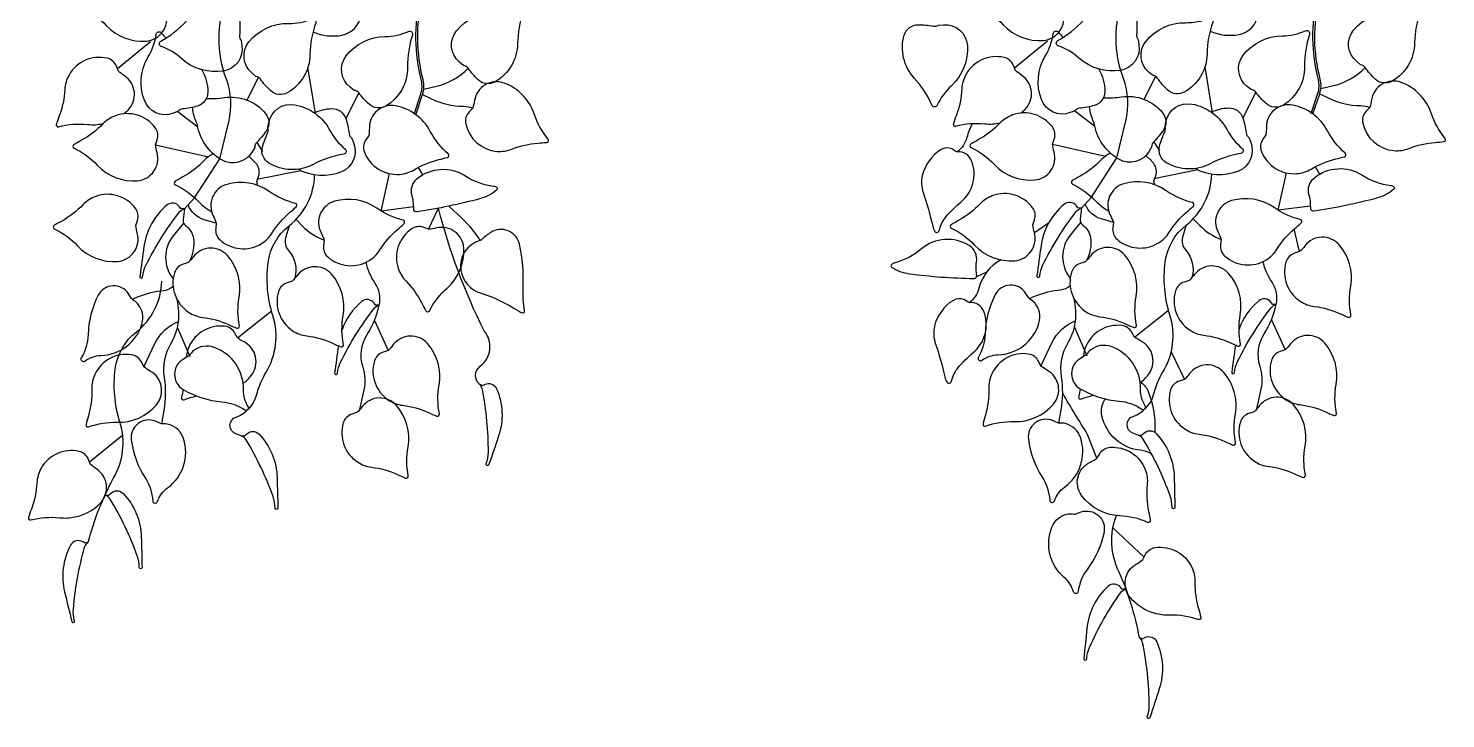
# Model space of a CAD drawing. Header units: millimetres. Extents: x -235 to 378, y -761 to -143.
# Drawn here: x -218.6 to 265.7, y -761.1 to -525.4 of the extents above; entities that cross this region are included whole.
import ezdxf

# ---------------------------------------------------------------- set-up
doc = ezdxf.new("R2010")
doc.units = ezdxf.units.MM
doc.layers.add('ceco.net 552 - hanging plants', color=7, linetype='Continuous')

msp = doc.modelspace()

# ---------------------------------------------------------------- linework, layer by layer
at = {"layer": 'ceco.net 552 - hanging plants'}
for points in [[(-86.81, -554.64), (-84.5, -547.73, 0.14452), (-84.33, -543.14, -0.119687), (-84.68, -515.03, 0.029652), (-80.82, -492.05, -0.092272), (-76.12, -476.37, 0.214411), (-74.89, -452.9, -0.052699), (-78.21, -440.64, -0.052699)], [(-86.19, -554.85), (-83.88, -547.94, 0.14452), (-83.7, -542.97, -0.119687), (-84.05, -515.18, 0.029652), (-80.17, -492.12, -0.092272), (-75.54, -476.67, 0.214411), (-74.28, -452.67, -0.055339), (-77.66, -439.91, -0.055339)], [(219.75, -554.4), (222.06, -547.5, 0.14452), (222.23, -542.9, -0.119687), (221.87, -514.79, 0.029652), (225.73, -491.81, -0.092272), (230.43, -476.13, 0.214411), (231.67, -452.67, -0.052699), (228.35, -440.4, -0.052699)], [(220.37, -554.61), (222.68, -547.7, 0.14452), (222.86, -542.73, -0.119687), (222.51, -514.94, 0.029652), (226.39, -491.88, -0.092272), (231.02, -476.43, 0.214411), (232.28, -452.43, -0.055339), (228.9, -439.67, -0.055339)], [(-161.81, -583.23), (-153.24, -569.88), (-150.14, -557.24, 0.150396), (-150.97, -542.71, -0.180967), (-150.91, -514.91, 0.099441), (-147.91, -496.55, -6.091846)], [(144.74, -582.99), (153.31, -569.64), (156.42, -557.01, 0.150396), (155.59, -542.47, -0.180967), (155.65, -514.67, 0.099441), (158.65, -496.31, -6.091846)], [(-172.11, -517.48), (-171.53, -515.75, 0.246417), (-172.19, -511.6, 0.330105), (-185.79, -507.5, 0.116968), (-190.12, -510.32, -0.077245), (-197.38, -515.92, 0.00848), (-200.01, -517.42, 0.598862), (-199.96, -518.61, -0.092131), (-192, -524.42, 0.227483), (-178.28, -529.71, 0.472053), (-171.59, -520.11, -0.038279), (-172.11, -517.48, 4.770354)], [(134.44, -517.24), (135.03, -515.52, 0.246417), (134.37, -511.36, 0.330105), (120.77, -507.26, 0.116968), (116.44, -510.08, -0.077245), (109.18, -515.68, 0.00848), (106.55, -517.18, 0.598862), (106.6, -518.37, -0.092131), (114.55, -524.19, 0.227483), (128.28, -529.47, 0.472053), (134.97, -519.87, -0.038279), (134.44, -517.24, 4.770354)], [(-145.92, -529.48), (-145.64, -531.19, -0.414145), (-151.92, -539.94, -0.228085), (-166.19, -535.76, 0.098869), (-173.22, -531.58, -0.647553), (-173.37, -529.76, 0.08314), (-164.71, -522.9, -0.263284), (-150.4, -518.15, -0.332746), (-146.43, -522.55, -0.049305), (-146.47, -527.75, 0.207533), (-145.92, -529.48, 4.85533)], [(160.63, -529.24), (160.92, -530.95, -0.414145), (154.64, -539.71, -0.228085), (140.36, -535.52, 0.098869), (133.33, -531.34, -0.647553), (133.18, -529.52, 0.08314), (141.85, -522.66, -0.263284), (156.16, -517.91, -0.332746), (160.13, -522.31, -0.049305), (160.09, -527.51, 0.207533), (160.63, -529.24, 4.85533)], [(236.65, -537.8), (235.31, -536.7, -0.414145), (234.26, -525.98, -0.228085), (247.75, -519.71, 0.098869), (255.79, -518.21, -0.647553), (257.1, -519.48, 0.08314), (255.11, -530.36, -0.263284), (247.49, -543.36, -0.332746), (241.61, -542.68, -0.049305), (238.21, -538.74, 0.207533), (236.65, -537.8, 4.85533)], [(-140.84, -541.76), (-142.18, -540.66, -0.414145), (-143.23, -529.94, -0.228085), (-129.74, -523.67, 0.098869), (-121.7, -522.18, -0.647553), (-120.39, -523.45, 0.08314), (-122.38, -534.32, -0.263284), (-130, -547.33, -0.332746), (-135.88, -546.64, -0.049305), (-139.29, -542.71, 0.207533), (-140.84, -541.76, 4.85533)], [(-121.35, -526.59, 0.148961), (-111.43, -527.69, 0.327687), (-105.02, -520.85, 0.327687)], [(-69.9, -538.04), (-71.24, -536.93, -0.414145), (-72.3, -526.22, -0.228085), (-58.81, -519.95, 0.098869), (-50.77, -518.45, -0.647553), (-49.45, -519.72, 0.08314), (-51.44, -530.59, -0.263284), (-59.07, -543.6, -0.332746), (-64.95, -542.91, -0.049305), (-68.35, -538.98, 0.207533), (-69.9, -538.04, 4.85533)], [(165.72, -541.52), (164.38, -540.42, -0.414145), (163.32, -529.71, -0.228085), (176.81, -523.43, 0.098869), (184.86, -521.94, -0.647553), (186.17, -523.21, 0.08314), (184.18, -534.08, -0.263284), (176.56, -547.09, -0.332746), (170.67, -546.4, -0.049305), (167.27, -542.47, 0.207533), (165.72, -541.52, 4.85533)], [(185.2, -526.35, 0.148961), (195.13, -527.45, 0.327687), (201.54, -520.61, 0.327687)], [(-167.55, -553.77), (-169.18, -554.39, -0.414145), (-178.99, -549.94, -0.228085), (-177.67, -535.12, 0.098869), (-174.94, -527.41, -0.647553), (-173.19, -526.91, 0.017989), (-171.57, -528.69, 0.017989)], [(-107.29, -546.54), (-108.66, -545.48, -0.414145), (-110.01, -534.79, -0.228085), (-96.69, -528.16, 0.098869), (-88.69, -526.44, -0.647553), (-87.35, -527.68, 0.08314), (-89.04, -538.6, -0.263284), (-96.3, -551.81, -0.332746), (-102.2, -551.28, -0.049305), (-105.71, -547.44, 0.207533), (-107.29, -546.54, 4.85533)], [(92.4, -524.24), (94.13, -524.12, -0.414145), (102.27, -531.17, -0.228085), (96.8, -545, 0.098869), (91.99, -551.62, -0.647553), (90.16, -551.61, 0.08314), (84.13, -542.35, -0.263284), (80.71, -527.66, -0.332746), (85.45, -524.11, -0.049305), (90.63, -524.63, 0.207533), (92.4, -524.24, 4.85533)], [(139, -553.54), (137.38, -554.15, -0.414145), (127.57, -549.7, -0.228085), (128.89, -534.88, 0.098869), (131.61, -527.17, -0.647553), (133.37, -526.67, 0.017989), (134.98, -528.45, 0.017989)], [(199.27, -546.3), (197.9, -545.24, -0.414145), (196.55, -534.56, -0.228085), (209.87, -527.92, 0.098869), (217.87, -526.2, -0.647553), (219.21, -527.44, 0.08314), (217.52, -538.36, -0.263284), (210.25, -551.57, -0.332746), (204.36, -551.04, -0.049305), (200.85, -547.21, 0.207533), (199.27, -546.3, 4.85533)], [(-187.86, -539.97), (-188.54, -538.29, 0.246417), (-191.74, -535.56, 0.330105), (-204.73, -541.3, 0.116968), (-206.18, -546.27, -0.077245), (-208.05, -555.24, 0.00848), (-209.07, -558.09, 0.598862), (-208.25, -558.96, -0.092131), (-198.43, -558.19, 0.079374), (-193.07, -557.91, 0.079374)], [(118.7, -539.73), (118.02, -538.05, 0.246417), (114.81, -535.32, 0.330105), (101.83, -541.06, 0.116968), (100.38, -546.03, -0.077245), (98.51, -555, 0.00848), (97.49, -557.85, 0.598862), (98.31, -558.72, -0.092131), (108.13, -557.96, 0.079374), (113.48, -557.67, 0.079374)], [(-186, -554.55, 0.02829), (-184.57, -553.27, 0.472053), (-185.74, -541.63, -0.038279), (-187.86, -539.97)], [(-159.38, -539.52, -0.131664), (-157.31, -547.17, -0.332746), (-160.85, -551.92, -0.049305), (-165.96, -552.9, 0.207533), (-167.55, -553.77)], [(-83.48, -546.17), (-79.14, -545.15, 0.144286), (-68.35, -538.98, -7.924596)], [(120.56, -554.31, 0.02829), (121.99, -553.03, 0.472053), (120.81, -541.39, -0.038279), (118.7, -539.73)], [(147.18, -539.28, -0.131664), (149.24, -546.94, -0.332746), (145.71, -551.68, -0.049305), (140.6, -552.66, 0.207533), (139, -553.54)], [(223.08, -545.94), (227.41, -544.91, 0.144286), (238.21, -538.74, -7.924596)], [(-66.77, -552.59), (-68.02, -553.91, 0.246417), (-69.15, -557.96, 0.330105), (-58.52, -567.37, 0.116968), (-53.4, -566.61, -0.077245), (-44.46, -564.56, 0.00848), (-41.44, -564.3, 0.598862), (-40.99, -563.19, -0.092131), (-45.79, -554.59, 0.227483), (-56.06, -544.05, 0.472053), (-66.14, -549.98, -0.038279), (-66.77, -552.59, 4.770354)], [(239.79, -552.35), (238.54, -553.67, 0.246417), (237.4, -557.72, 0.330105), (248.04, -567.13, 0.116968), (253.16, -566.37, -0.077245), (262.1, -564.33, 0.00848), (265.11, -564.06, 0.598862), (265.56, -562.95, -0.092131), (260.76, -554.35, 0.227483), (250.5, -543.81, 0.472053), (240.41, -549.74, -0.038279), (239.79, -552.35, 4.770354)], [(-157.82, -549.36, 0.046372), (-151.63, -549.01, -0.263284), (-137.55, -554.41, -0.332746), (-137.28, -560.33, -0.049305), (-140.6, -564.32, 0.207533), (-141.28, -566.01)], [(-136.75, -559.25), (-136.43, -557.55, -0.414145), (-127.55, -551.46, -0.228085), (-115.55, -560.26, 0.098869), (-110.37, -566.59, -0.647553), (-110.85, -568.35, 0.08314), (-121.34, -571.85, -0.263284), (-136.41, -571.43, -0.332746), (-138.64, -565.95, -0.049305), (-136.83, -561.07, 0.207533), (-136.75, -559.25, 4.85533)], [(-102.29, -561.98), (-103.31, -563.48, 0.246417), (-103.78, -567.67, 0.330105), (-91.76, -575.23, 0.116968), (-86.83, -573.66, -0.077245), (-78.34, -570.2, 0.00848), (-75.41, -569.45, 0.598862), (-75.14, -568.28, -0.092131), (-81.27, -560.56, 0.227483), (-93.1, -551.83, 0.472053), (-102.1, -559.3, -0.038279), (-102.29, -561.98, 4.770354)], [(-83.88, -547.94), (-81.04, -549.35, 0.114329), (-69.9, -552, -0.08979), (-66.77, -552.59, -22.811667)], [(165.28, -565.77), (164.41, -567.27, -0.414145), (154.01, -570.06, -0.228085), (145.62, -557.78, -0.102819), (144.05, -552.12, 0.07073)], [(148.74, -549.12, 0.046372), (154.93, -548.77, -0.263284), (169, -554.17, -0.332746), (169.28, -560.09, -0.049305), (165.96, -564.09, 0.207533), (165.28, -565.77)], [(169.81, -559.02), (170.13, -557.31, -0.414145), (179.01, -551.22, -0.228085), (191, -560.02, 0.098869), (196.19, -566.35, -0.647553), (195.71, -568.11, 0.08314), (185.22, -571.61, -0.263284), (170.15, -571.19, -0.332746), (167.92, -565.71, -0.049305), (169.73, -560.83, 0.207533), (169.81, -559.02, 4.85533)], [(204.27, -561.74), (203.25, -563.25, 0.246417), (202.78, -567.43, 0.330105), (214.8, -574.99, 0.116968), (219.73, -573.42, -0.077245), (228.21, -569.96, 0.00848), (231.15, -569.21, 0.598862), (231.42, -568.04, -0.092131), (225.29, -560.33, 0.227483), (213.46, -551.59, 0.472053), (204.46, -559.06, -0.038279), (204.27, -561.74, 4.770354)], [(222.68, -547.7), (225.52, -549.11, 0.114329), (236.66, -551.76, -0.08979), (239.79, -552.35, -22.811667)], [(-175.17, -565.17), (-174.59, -563.45, 0.246417), (-175.25, -559.29, 0.330105), (-188.84, -555.19, 0.116968), (-193.18, -558.02, -0.077245), (-200.44, -563.61, 0.00848), (-203.07, -565.12, 0.598862), (-203.02, -566.31, -0.092131), (-195.06, -572.12, 0.227483), (-181.33, -577.4, 0.472053), (-174.65, -567.81, -0.038279), (-175.17, -565.17, 4.770354)], [(-141.28, -566.01), (-142.15, -567.51, -0.414145), (-152.55, -570.3, -0.228085), (-160.94, -558.01, -0.102819), (-162.51, -552.36, 0.07073)], [(-120.97, -554.19, -0.101374), (-114.99, -552.79, -0.332746), (-110.15, -556.2, -0.049305), (-109.04, -561.28, 0.207533), (-108.12, -562.85)], [(131.39, -564.94), (131.97, -563.21, 0.246417), (131.31, -559.05, 0.330105), (117.72, -554.96, 0.116968), (113.38, -557.78, -0.077245), (106.12, -563.37, 0.00848), (103.49, -564.88, 0.598862), (103.54, -566.07, -0.092131), (111.5, -571.88, 0.227483), (125.22, -577.16, 0.472053), (131.91, -567.57, -0.038279), (131.39, -564.94, 4.770354)], [(185.59, -553.95, -0.101374), (191.57, -552.55, -0.332746), (196.41, -555.96, -0.049305), (197.52, -561.04, 0.207533), (198.44, -562.61)], [(103.94, -557.84, 0.041554), (102.08, -562.68, -0.155724), (98.7, -567.7)], [(-108.12, -562.85), (-107.47, -564.46, -0.414145), (-111.65, -574.38, -0.227021), (-126.44, -573.49, -0.227021)], [(98.03, -567.24), (96.95, -566.52, 0.238682), (93.33, -566.79, 0.201229), (86.87, -575.64, 0.141935), (87.15, -581.45, -0.026611), (90.43, -592.98, 0.083909), (91.16, -594.75, 0.466445), (92.3, -594.91, 0.150817), (92.74, -594.16, -0.114058), (94.94, -589.78, -0.047614), (100.03, -584.73, 0.323832), (103.73, -570.61, 0.331956), (98.76, -567.49, -0.20868), (98.03, -567.24, -6.513849)], [(198.44, -562.61), (199.09, -564.22, -0.414145), (194.9, -574.14, -0.227021), (180.12, -573.25, -0.227021)], [(-155.42, -568.22, 0.086567), (-158.52, -570.51, -0.077245), (-165.78, -576.11, 0.00848), (-168.41, -577.61, 0.598862), (-168.36, -578.8, -0.092131), (-160.4, -584.61, 0.0818), (-156.01, -587.96)], [(-140.51, -577.67), (-139.93, -575.95, 0.246417), (-140.59, -571.79, 0.081542), (-143.37, -569.1, 0.081542)], [(151.13, -567.98, 0.086567), (148.04, -570.27, -0.077245), (140.78, -575.87, 0.00848), (138.14, -577.37, 0.598862), (138.2, -578.56, -0.092131), (146.15, -584.38, 0.0818), (150.55, -587.73)], [(166.04, -577.43), (166.63, -575.71, 0.246417), (165.97, -571.55, 0.081542), (163.19, -568.86, 0.081542)], [(-145.89, -664.54), (-147.76, -663.83, -0.706518), (-147.65, -658.12, 0.254779), (-140.65, -650.61, -0.073014), (-137.38, -642.83, 0.215203), (-135.07, -623.49, -0.109177), (-136.66, -605.31, -0.196781), (-129.52, -592.81, 0.224508), (-120.79, -575.43, 21.576468)], [(-86.93, -587.49), (-87.03, -585.17, 0.066083), (-87.49, -582.57, -0.3084), (-85.71, -576.63, -0.322225), (-69.46, -575.68, 0.1093), (-59.6, -579.26, -0.13), (-58.53, -579.7, -0.474056), (-58.5, -580.5, -0.116196), (-64.16, -583.53, -0.028138), (-85.76, -588.02, -0.296562), (-86.93, -587.49, -2.054965)], [(160.67, -664.3), (158.8, -663.59, -0.706518), (158.91, -657.88, 0.254779), (165.91, -650.37, -0.073014), (169.17, -642.59, 0.215203), (171.49, -623.25, -0.109177), (169.9, -605.07, -0.196781), (177.04, -592.57, 0.224508), (185.77, -575.2, 21.576468)], [(219.63, -587.25), (219.53, -584.93, 0.066083), (219.07, -582.33, -0.3084), (220.85, -576.39, -0.322225), (237.1, -575.45, 0.1093), (246.96, -579.02, -0.13), (248.02, -579.46, -0.474056), (248.05, -580.26, -0.116196), (242.4, -583.3, -0.028138), (220.8, -587.78, -0.296562), (219.63, -587.25, -2.054965)], [(-154.39, -591.89), (-154.61, -593.7, 0.246417), (-153.12, -597.64, 0.330105), (-138.98, -598.89, 0.116968), (-135.31, -595.25, -0.077245), (-129.33, -588.3, 0.00848), (-127.06, -586.29, 0.598862), (-127.35, -585.13, -0.092131), (-136.32, -581.06, 0.227483), (-150.83, -578.67, 0.472053), (-155.44, -589.42, -0.038279), (-154.39, -591.89, 4.770354)], [(-140.3, -578.99, -0.019133), (-140.51, -577.67)], [(152.17, -591.65), (151.95, -593.46, 0.246417), (153.43, -597.4, 0.330105), (167.58, -598.65, 0.116968), (171.25, -595.01, -0.077245), (177.23, -588.06, 0.00848), (179.5, -586.05, 0.598862), (179.21, -584.9, -0.092131), (170.24, -580.82, 0.227483), (155.72, -578.43, 0.472053), (151.12, -589.18, -0.038279), (152.17, -591.65, 4.770354)], [(166.26, -578.75, -0.019133), (166.04, -577.43)], [(-181.92, -592.73), (-181.34, -591, 0.246417), (-182, -586.84, 0.330105), (-195.59, -582.75, 0.116968), (-199.93, -585.57, -0.077245), (-207.19, -591.17, 0.00848), (-209.82, -592.67, 0.598862), (-209.77, -593.86, -0.092131), (-201.81, -599.67, 0.227483), (-188.08, -604.95, 0.472053), (-181.4, -595.36, -0.038279), (-181.92, -592.73, 4.770354)], [(-166.52, -586.94), (-167.01, -586.27, 0.431488), (-171.3, -585.76, 0.185375), (-179.11, -599.85, 0.00096), (-180.53, -610.1, 1.019254), (-179.57, -610.22, -0.090891), (-178.48, -606.41, -0.049077), (-167.11, -588.19, -0.172803), (-165.29, -587.02), (-165.73, -586.99), (-166.52, -586.94)], [(-154.39, -591.89), (-158.49, -590.72, -0.235579), (-164.03, -585.65, -1.654485)], [(-117.56, -597.66), (-117.78, -599.47, 0.246417), (-116.3, -603.41, 0.330105), (-102.15, -604.67, 0.116968), (-98.48, -601.02, -0.077245), (-92.5, -594.07, 0.00848), (-90.23, -592.06, 0.598862), (-90.53, -590.91, -0.092131), (-99.49, -586.83, 0.227483), (-114.01, -584.44, 0.472053), (-118.61, -595.19, -0.038279), (-117.56, -597.66, 4.770354)], [(124.64, -592.49), (125.22, -590.77, 0.246417), (124.56, -586.61, 0.330105), (110.96, -582.51, 0.116968), (106.63, -585.33, -0.077245), (99.37, -590.93, 0.00848), (96.74, -592.43, 0.598862), (96.79, -593.62, -0.092131), (104.75, -599.43, 0.227483), (118.47, -604.72, 0.472053), (125.16, -595.12, -0.038279), (124.64, -592.49, 4.770354)], [(140.04, -586.7), (139.54, -586.03, 0.431488), (135.25, -585.53, 0.185375), (127.45, -599.61, 0.00096), (126.03, -609.87, 1.019254), (126.98, -609.98, -0.090891), (128.07, -606.17, -0.049077), (139.45, -587.96, -0.172803), (141.27, -586.78), (140.83, -586.75), (140.04, -586.7)], [(152.17, -591.65), (148.06, -590.48, -0.235579), (142.53, -585.41, -1.654485)], [(188.99, -597.43), (188.77, -599.23, 0.246417), (190.26, -603.17, 0.330105), (204.41, -604.43, 0.116968), (208.08, -600.78, -0.077245), (214.05, -593.83, 0.00848), (216.33, -591.83, 0.598862), (216.03, -590.67, -0.092131), (207.06, -586.59, 0.227483), (192.55, -584.2, 0.472053), (187.95, -594.96, -0.038279), (188.99, -597.43, 4.770354)], [(-165.29, -587.02), (-165.75, -590.61, 0.274601), (-164.79, -592.84, -0.201924), (-162.23, -597.08, -0.158543), (-163.55, -604.87, -5.398382)], [(-127.09, -590.6), (-124.89, -592.9, 0.115906), (-117.56, -597.66, -8.686149)], [(-64.35, -646.97), (-64.35, -646.97, -0.489706), (-64.17, -640.77, 0.42244), (-62.84, -628.7, -0.054034), (-78.44, -586.78)], [(-74.9, -586.08), (-71.97, -588.78, -0.059804), (-64.19, -597.87, 0.99357)], [(141.27, -586.78), (140.8, -590.37, 0.274601), (141.77, -592.6, -0.201924), (144.33, -596.84, -0.158543), (143.01, -604.63, -5.398382)], [(179.47, -590.37), (181.67, -592.66, 0.115906), (188.99, -597.43, -8.686149)], [(-165.58, -591.86), (-169.11, -596.2, 0.354489), (-169.13, -610.96, 0.407755)], [(-129.52, -592.81), (-130.72, -596.9, 0.259021), (-129.74, -601.27, -0.25598), (-127.55, -610.73, 0.354211)], [(-81.83, -593.99), (-83.53, -593.35, 0.246417), (-87.71, -593.88, 0.330105), (-92.24, -607.33, 0.116968), (-89.56, -611.76, -0.077245), (-84.2, -619.2, 0.00848), (-82.78, -621.87, 0.598862), (-81.59, -621.86, -0.092131), (-75.52, -614.09, 0.227483), (-69.8, -600.54, 0.472053), (-79.18, -593.55, -0.038279), (-81.83, -593.99, 4.770354)], [(-64.19, -597.87), (-64.19, -597.87, 0.390198), (-70.81, -607.95, 0.286918), (-63.94, -615.85, -0.072769), (-51.18, -621.88, 0.100973), (-49.63, -622.51, 0.519067), (-49.07, -621.96, -0.051106), (-49.54, -613.87, 0.06621), (-50.84, -599.06, 0.522047), (-60.61, -595.06, 0.051502), (-63.66, -597.52, -0.099465), (-64.19, -597.87, 1.857671)], [(140.98, -591.62), (137.45, -595.97, 0.354489), (137.42, -610.72, 0.407755)], [(177.04, -592.57), (175.84, -596.67, 0.259021), (176.82, -601.03, -0.25598), (179.01, -610.5, 0.354211)], [(-164.04, -605.36), (-165.77, -605.92, 0.246417), (-168.71, -608.93, 0.330105), (-163.88, -622.28, 0.116968), (-159.03, -624.07, -0.077245), (-150.21, -626.56, 0.00848), (-147.43, -627.77, 0.598862), (-146.5, -627.02, -0.092131), (-146.59, -617.16, 0.227483), (-150.55, -603, 0.472053), (-162.24, -603.36, -0.038279), (-164.04, -605.36, 4.770354)], [(105.46, -610.13), (105.26, -607.82, -0.066083), (105.38, -605.17, 0.3084), (102.85, -599.52, 0.322225), (86.61, -600.69, -0.1093), (77.3, -605.51, 0.13), (76.3, -606.08, 0.474056), (76.37, -606.88, 0.116196), (82.37, -609.16, 0.028138), (104.37, -610.81, 0.296562), (105.46, -610.13, 2.054965)], [(142.51, -605.12), (140.79, -605.68, 0.246417), (137.84, -608.69, 0.330105), (142.67, -622.05, 0.116968), (147.53, -623.84, -0.077245), (156.35, -626.32, 0.00848), (159.13, -627.53, 0.598862), (160.05, -626.78, -0.092131), (159.96, -616.93, 0.227483), (156, -602.76, 0.472053), (144.31, -603.13, -0.038279), (142.51, -605.12, 4.770354)], [(215.83, -601.63), (214.1, -602.19, 0.246417), (211.16, -605.2, 0.330105), (215.99, -618.56, 0.116968), (220.85, -620.35, -0.077245), (229.67, -622.83, 0.00848), (232.45, -624.05, 0.598862), (233.37, -623.29, -0.092131), (233.28, -613.44, 0.227483), (229.32, -599.27, 0.472053), (217.63, -599.64, -0.038279), (215.83, -601.63, 4.770354)], [(-105.38, -655.58), (-103.87, -648.81, 0.135101), (-104.25, -641.07, -0.224511), (-102.86, -629.93, 0.086637), (-98.72, -619.95, 0.2078), (-100.18, -612.31, -0.096369), (-103.23, -605.25, -5.393139)], [(113.77, -604.44, 0.213691), (106.24, -614.15, -0.155724), (102.87, -619.16)], [(201.17, -655.34), (202.68, -648.57, 0.135101), (202.31, -640.83, -0.224511), (203.7, -629.69, 0.086637), (207.84, -619.71, 0.2078), (206.38, -612.07, -0.096369), (203.33, -605.01, -5.393139)], [(-128.48, -611.7), (-130.21, -612.26, 0.246417), (-133.16, -615.27, 0.330105), (-128.33, -628.62, 0.116968), (-123.47, -630.41, -0.077245), (-114.65, -632.9, 0.00848), (-111.87, -634.11, 0.598862), (-110.95, -633.35, -0.092131), (-111.03, -623.5, 0.227483), (-115, -609.34, 0.472053), (-126.69, -609.7, -0.038279), (-128.48, -611.7, 4.770354)], [(178.07, -611.46), (176.34, -612.02, 0.246417), (173.4, -615.03, 0.330105), (178.23, -628.38, 0.116968), (183.09, -630.17, -0.077245), (191.91, -632.66, 0.00848), (194.69, -633.87, 0.598862), (195.61, -633.12, -0.092131), (195.52, -623.26, 0.227483), (191.56, -609.1, 0.472053), (179.87, -609.46, -0.038279), (178.07, -611.46, 4.770354)], [(-183.34, -617.62), (-184.37, -616.02, 0.575912), (-194.75, -616.53, 0.11244), (-198.23, -629.97, -0.128516), (-200.54, -637.89, 0.81824), (-199.35, -638.98, -0.152658), (-193.84, -637.09, 0.32447), (-179.8, -626.35, 0.255162), (-181.28, -619.39, 0.098225), (-182.91, -618.12, -0.200738), (-183.34, -617.62, -10.062621)], [(-198.15, -700.83), (-198.15, -700.83, -0.706518), (-198.15, -700.83, 0.254779), (-198.15, -700.83, -0.05913), (-189.64, -679.13, 0.215203), (-187.33, -659.78, -0.109177), (-188.92, -641.61, -0.196781), (-181.78, -629.1, 0.224508), (-173.05, -611.73, 21.576468)], [(-183.17, -617.91), (-181, -617, -0.078387), (-172.44, -614.89, 0.164183), (-169.16, -613.46, 38.998786)], [(123.22, -617.38), (122.19, -615.78, 0.575912), (111.81, -616.29, 0.11244), (108.33, -629.74, -0.128516), (106.02, -637.65, 0.81824), (107.21, -638.74, -0.152658), (112.72, -636.86, 0.32447), (126.75, -626.11, 0.255162), (125.27, -619.16, 0.098225), (123.65, -617.88, -0.200738), (123.22, -617.38, -10.062621)], [(123.38, -617.67), (125.56, -616.76, -0.078387), (134.12, -614.65, 0.164183), (137.39, -613.22, 38.998786)], [(-173, -660.48), (-172.2, -655.85, 0.081685), (-172.12, -644.66, -0.175546), (-169.82, -632.87, 0.153892), (-167.22, -621.98, 0.032985), (-167.76, -618.06, -5.270852)], [(-112.68, -633.77, 0.000867), (-113.96, -643.03, 1.019254), (-113, -643.15, -0.090891), (-111.91, -639.34, -0.049077), (-100.54, -621.12, -0.172803), (-98.72, -619.95), (-99.16, -619.91), (-99.95, -619.87)], [(-99.95, -619.87), (-100.45, -619.2, 0.431488), (-104.74, -618.69, 0.132984), (-111.44, -628.33, 0.132984)], [(102.19, -618.71), (101.12, -617.99, 0.238682), (97.5, -618.26, 0.201229), (91.04, -627.1, 0.141935), (91.32, -632.91, -0.026611), (94.59, -644.44, 0.083909), (95.32, -646.22, 0.466445), (96.46, -646.38, 0.150817), (96.91, -645.62, -0.114058), (99.11, -641.25, -0.047614), (104.19, -636.19, 0.323832), (107.9, -622.08, 0.331956), (102.92, -618.96, -0.20868), (102.19, -618.71, -6.513849)], [(133.56, -660.24), (134.35, -655.61, 0.081685), (134.44, -644.42, -0.175546), (136.74, -632.63, 0.153892), (139.34, -621.74, 0.032985), (138.8, -617.82, -5.270852)], [(193.88, -633.53, 0.000867), (192.6, -642.79, 1.019254), (193.55, -642.91, -0.090891), (194.64, -639.1, -0.049077), (206.02, -620.88, -0.172803), (207.84, -619.71), (207.4, -619.68), (206.61, -619.63)], [(206.61, -619.63), (206.11, -618.96, 0.431488), (201.82, -618.45, 0.132984), (195.11, -628.09, 0.132984)], [(-179.18, -640.93), (-175.4, -632.99, -0.190724), (-167.3, -625.47, -0.809764)], [(-147.19, -631.06), (-148.05, -629.46, 0.246417), (-151.54, -627.1, 0.330105), (-163.81, -634.24, 0.081642), (-164.69, -637.77, 0.081642)], [(127.38, -640.69), (131.16, -632.76, -0.190724), (139.26, -625.23, -0.809764)], [(159.37, -630.82), (158.51, -629.22, 0.246417), (155.02, -626.86, 0.330105), (142.74, -634, 0.081642), (141.87, -637.53, 0.081642)], [(-164.01, -637.38), (-165.66, -638.33, 0.575912), (-165.7, -648.73, 0.11244), (-152.46, -652.91, -0.128516), (-144.68, -655.64, 0.81824), (-143.53, -654.5, -0.152658), (-145.12, -648.9, 0.32447), (-155.11, -634.32, 0.255162), (-162.13, -635.43, 0.098225), (-163.49, -636.99, -0.200738), (-164.01, -637.38, -10.062621)], [(-145.23, -646.68, 0.057753), (-142.45, -643.91, 0.472053), (-144.91, -632.47, -0.038279), (-147.19, -631.06)], [(-95.7, -635.4), (-97.43, -635.96, 0.246417), (-100.37, -638.97, 0.330105), (-95.54, -652.32, 0.116968), (-90.68, -654.11, -0.077245), (-81.86, -656.6, 0.00848), (-79.09, -657.81, 0.598862), (-78.16, -657.06, -0.092131), (-78.25, -647.2, 0.227483), (-82.21, -633.04, 0.472053), (-93.9, -633.4, -0.038279), (-95.7, -635.4, 4.770354)], [(142.54, -637.15), (140.9, -638.09, 0.575912), (140.85, -648.49, 0.11244), (154.09, -652.67, -0.128516), (161.87, -655.4, 0.81824), (163.02, -654.27, -0.152658), (161.44, -648.66, 0.32447), (151.45, -634.08, 0.255162), (144.43, -635.19, 0.098225), (143.06, -636.75, -0.200738), (142.54, -637.15, -10.062621)], [(161.33, -646.44, 0.057753), (164.1, -643.67, 0.472053), (161.65, -632.23, -0.038279), (159.37, -630.82)], [(210.86, -635.16), (209.13, -635.72, 0.246417), (206.19, -638.73, 0.330105), (211.02, -652.08, 0.116968), (215.87, -653.88, -0.077245), (224.7, -656.36, 0.00848), (227.47, -657.57, 0.598862), (228.4, -656.82, -0.092131), (228.31, -646.97, 0.227483), (224.35, -632.8, 0.472053), (212.66, -633.17, -0.038279), (210.86, -635.16, 4.770354)], [(-179.18, -640.93), (-179.99, -639.3, 0.246417), (-183.4, -636.83, 0.330105), (-195.9, -643.56, 0.116968), (-196.96, -648.63, -0.077245), (-198.13, -657.72, 0.00848), (-198.92, -660.64, 0.598862), (-198.04, -661.45, -0.092131), (-188.31, -659.92, 0.227483), (-174.87, -653.93, 0.472053), (-176.95, -642.42, -0.038279), (-179.18, -640.93, 4.770354)], [(127.38, -640.69), (126.57, -639.06, 0.246417), (123.16, -636.59, 0.330105), (110.66, -643.32, 0.116968), (109.59, -648.39, -0.077245), (108.43, -657.48, 0.00848), (107.63, -660.4, 0.598862), (108.52, -661.21, -0.092131), (118.25, -659.68, 0.227483), (131.68, -653.69, 0.472053), (129.61, -642.18, -0.038279), (127.38, -640.69, 4.770354)], [(176.42, -645.26), (174.69, -645.82, 0.246417), (171.74, -648.83, 0.330105), (176.57, -662.19, 0.116968), (181.43, -663.98, -0.077245), (190.25, -666.46, 0.00848), (193.03, -667.68, 0.598862), (193.95, -666.92, -0.092131), (193.87, -657.07, 0.227483), (189.91, -642.9, 0.472053), (178.21, -643.27, -0.038279), (176.42, -645.26, 4.770354)], [(-165.65, -648.76, 0.007627), (-166.27, -651.41, 0.598862), (-165.36, -652.19, -0.040948), (-161.14, -650.93)], [(-63.42, -647.36), (-62.68, -646.98, -0.431488), (-58.61, -648.45, -0.185375), (-57.92, -664.54, -0.00096), (-61.22, -674.35, -1.019254), (-62.13, -674.02, 0.090891), (-61.41, -670.13, 0.049077), (-63.45, -648.75, 0.172803), (-64.56, -646.89), (-64.15, -647.05), (-63.42, -647.36)], [(140.91, -648.52, 0.007627), (140.29, -651.18, 0.598862), (141.2, -651.95, -0.040948), (145.42, -650.69)], [(161.29, -646.15, -0.16629), (163.9, -649.04, -0.11244), (166.36, -662.71, 0.009857), (166.35, -663.35, 0.009857)], [(-106.32, -656.54), (-108.05, -657.1, 0.246417), (-110.99, -660.11, 0.330105), (-106.16, -673.46, 0.116968), (-101.31, -675.25, -0.077245), (-92.49, -677.74, 0.00848), (-89.71, -678.95, 0.598862), (-88.78, -678.2, -0.092131), (-88.87, -668.34, 0.227483), (-92.83, -654.18, 0.472053), (-104.52, -654.54, -0.038279), (-106.32, -656.54, 4.770354)], [(146.56, -672.22), (143.37, -664.03, -0.009889), (134.86, -650.02, 0.809764)], [(165.16, -670.63, 0.100306), (161.46, -669.48, -0.32447), (148.26, -657.73, -0.207922), (149.4, -651.92)], [(200.24, -656.3), (198.51, -656.86, 0.246417), (195.56, -659.87, 0.330105), (200.39, -673.23, 0.116968), (205.25, -675.02, -0.077245), (214.07, -677.5, 0.00848), (216.85, -678.71, 0.598862), (217.77, -677.96, -0.092131), (217.69, -668.11, 0.227483), (213.73, -653.94, 0.472053), (202.03, -654.31, -0.038279), (200.24, -656.3, 4.770354)], [(-173.42, -660.31), (-175.18, -659.58, 0.575912), (-183.45, -665.87, 0.11244), (-178.71, -678.92, -0.128516), (-176.14, -686.76, 0.81824), (-174.54, -686.98, -0.152658), (-171.06, -682.31, 0.32447), (-165.57, -665.5, 0.255162), (-170.73, -660.61, 0.098225), (-172.79, -660.48, -0.200738), (-173.42, -660.31, -10.062621)], [(-144.66, -664.59), (-144.09, -663.98, -0.431488), (-139.77, -663.97, -0.185375), (-133.61, -678.85, -0.00096), (-133.36, -689.2, -1.019254), (-134.32, -689.2, 0.090891), (-134.98, -685.3, 0.049077), (-144.21, -665.91, 0.172803), (-145.89, -664.54), (-145.44, -664.55), (-144.66, -664.59)], [(133.13, -660.07), (131.38, -659.34, 0.575912), (123.11, -665.63, 0.11244), (127.85, -678.68, -0.128516), (130.42, -686.52, 0.81824), (132.02, -686.74, -0.152658), (135.5, -682.07, 0.32447), (140.99, -665.27, 0.255162), (135.83, -660.37, 0.098225), (133.77, -660.24, -0.200738), (133.13, -660.07, -10.062621)], [(161.9, -664.36), (162.47, -663.75, -0.431488), (166.79, -663.73, -0.185375), (172.95, -678.61, -0.00096), (173.2, -688.96, -1.019254), (172.23, -688.97, 0.090891), (171.58, -685.06, 0.049077), (162.35, -665.67, 0.172803), (160.67, -664.3), (161.12, -664.31), (161.9, -664.36)], [(-197.38, -674.28), (-198.06, -672.6, 0.246417), (-201.27, -669.87, 0.330105), (-214.26, -675.61, 0.116968), (-215.71, -680.58, -0.077245), (-217.58, -689.55, 0.00848), (-218.59, -692.41, 0.598862), (-217.78, -693.28, -0.092131), (-207.96, -692.51, 0.079374), (-202.6, -692.22, 0.079374)], [(146.56, -672.22), (147.49, -670.66, -0.246417), (151.07, -668.45, -0.330105), (163.04, -676.09, -0.116968), (163.72, -681.22, 0.077245), (164.21, -690.37, -0.00848), (164.79, -693.34, -0.598862), (163.85, -694.08, 0.092131), (154.26, -691.84, -0.227483), (141.3, -684.87, -0.472053), (144.22, -673.54, 0.038279), (146.56, -672.22, -4.770354)], [(-202.6, -692.22, 0.145482), (-194.1, -687.58, 0.472053), (-195.27, -675.94, -0.038279), (-197.38, -674.28)], [(-191.08, -684.85), (-190.51, -684.24, -0.431488), (-186.19, -684.23, -0.185375), (-180.03, -699.11, -0.00096), (-179.78, -709.46, -1.019254), (-180.75, -709.46, 0.090891), (-181.4, -705.55, 0.049077), (-190.63, -686.17, 0.172803), (-192.31, -684.79), (-191.86, -684.81), (-191.08, -684.85)], [(139.38, -691.12), (141.19, -690.52, -0.575912), (148.97, -697.41, -0.11244), (143.27, -710.08, 0.128516), (140.13, -717.7, -0.81824), (138.52, -717.8, 0.152658), (135.4, -712.89, -0.32447), (131.17, -695.72, -0.255162), (136.67, -691.22, -0.098225), (138.74, -691.24, 0.200738), (139.38, -691.12, 10.062621)], [(161.04, -733.36), (161.04, -733.36), (161.04, -733.36), (161.04, -733.36, 0.05913), (154.16, -711.09, -0.213643), (153.24, -691.76, -0.213643)], [(-199.32, -701.21), (-200.03, -700.77, 0.431488), (-204.2, -701.89, 0.185375), (-206.24, -717.86, 0.00096), (-203.77, -727.92, 1.019254), (-202.84, -727.67, -0.090891), (-203.23, -723.73, -0.049077), (-199.4, -702.6, -0.172803), (-198.14, -700.83), (-198.57, -700.96), (-199.32, -701.21)], [(166.11, -725.11, -0.145482), (157.98, -719.85, -0.472053), (160.01, -708.33, 0.038279), (162.24, -706.83)], [(162.24, -706.83), (163.04, -705.2, -0.246417), (166.44, -702.72, -0.330105), (178.97, -709.41, -0.116968), (180.05, -714.47, 0.077245), (181.25, -723.55, -0.00848), (182.05, -726.48, -0.598862), (181.17, -727.28, 0.092131), (171.44, -725.79, -0.079374), (166.11, -725.11, -0.079374)], [(155.17, -716.9), (154.65, -716.25, 0.431488), (150.34, -715.92, 0.185375), (143.1, -730.3, 0.00096), (142.08, -740.61, 1.019254), (143.05, -740.68, -0.090891), (143.98, -736.83, -0.049077), (154.63, -718.18, -0.172803), (156.4, -716.94), (155.96, -716.92), (155.17, -716.9)], [(162.17, -733.83), (162.92, -733.44, -0.431488), (166.99, -734.87, -0.185375), (167.85, -750.95, -0.00096), (164.64, -760.79, -1.019254), (163.73, -760.47, 0.090891), (164.41, -756.57, 0.049077), (162.16, -735.22, 0.172803), (161.03, -733.36), (161.45, -733.53), (162.17, -733.83)]]:
    msp.add_lwpolyline(points, format="xyb", dxfattribs=at)
for points in [[(-188.2, -539.13), (-176.86, -529.87)], [(118.36, -538.89), (129.69, -529.63)], [(-143.88, -549.86), (-139.96, -542.07)], [(-120.55, -554.49), (-123.07, -538.65)], [(162.68, -549.62), (166.59, -541.83)], [(186.01, -554.26), (183.48, -538.41)], [(200.85, -547.21), (196.41, -555.96)], [(-105.71, -547.44), (-110.15, -556.2)], [(-167.55, -553.77), (-160.76, -558.97)], [(139, -553.54), (145.79, -558.74)], [(-175.17, -565.17), (-157.07, -569.23)], [(-140.6, -564.32), (-138.58, -567.39)], [(131.39, -564.94), (149.49, -568.99)], [(165.96, -564.09), (167.97, -567.16)], [(-125.49, -573.98), (-140.58, -577.04)], [(-98.07, -587.76), (-95.24, -574.98)], [(-85.38, -572.84), (-83.91, -575.39)], [(181.06, -573.74), (165.98, -576.8)], [(208.48, -587.52), (211.31, -574.75)], [(221.18, -572.6), (222.65, -575.15)], [(-165.29, -587.02), (-161.81, -583.23)], [(141.27, -586.78), (144.74, -582.99)], [(-86.98, -586.33), (-98.07, -587.76)], [(-81.83, -593.99), (-78.44, -586.78)], [(219.58, -586.09), (208.48, -587.52)], [(125.16, -595.12), (130.04, -591.84)], [(215.83, -601.63), (214, -593.88)], [(105.46, -610.13), (108.97, -608.49)], [(-147.19, -631.06), (-135.55, -621.83)], [(159.37, -630.82), (171.01, -621.59)], [(-167.68, -627.63), (-163.47, -637.4)], [(-100.36, -625.12), (-95.7, -635.4)], [(138.88, -627.39), (143.09, -637.16)], [(206.2, -624.88), (210.86, -635.16)], [(171.93, -635.89), (176.42, -645.26)], [(-197.72, -673.44), (-186.39, -664.18)], [(162.64, -706.02), (152.03, -695.95)]]:
    msp.add_lwpolyline(points, dxfattribs=at)

doc.saveas('drawing.dxf')
